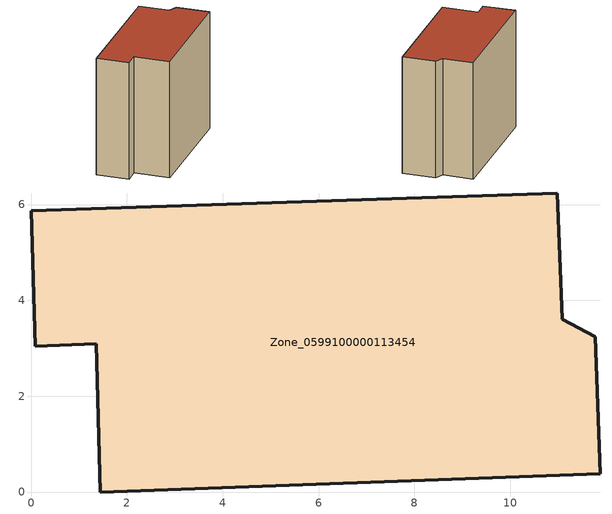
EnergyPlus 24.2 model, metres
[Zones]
Zone_0599100000113454
 floor ground (C_G): 1.36,3.1 0.09,3.04 0,5.87 10.98,6.24 11.08,3.61 11.77,3.24 11.88,0.38 1.44,0 z0
 wall outside (C_F): 10.98,6.24 0,5.87 0.09,3.04 1.36,3.1 1.44,0 11.88,0.38 11.77,3.24 11.08,3.61 10.98,6.24 z0:10.43
 roof outside (C_R): 11.08,3.61 10.98,6.24 0,5.87 0.09,3.04 1.36,3.1 1.44,0 11.88,0.38 11.77,3.24 z10.43
[BUILDING]
Pand.0599100000113454: North Axis=0; Terrain=City; Loads Convergence Tolerance Value=0.04; Temperature Convergence Tolerance Value=0.4; Solar Distribution=FullExterior; Maximum Number of Warmup Days=25; Minimum Number of Warmup Days=1
[Site:Location]
Rotterdam.The.Hague.AP_ZH_NLD Design_Conditions: Latitude=51.96; Longitude=4.45; Time Zone=1; Elevation=-4.5
[SITE:GROUNDTEMPERATURE:BUILDINGSURFACE]
18, 18, 18, 18, 18, 18, 18, 18, 18, 18, 18, 18
[MATERIAL] Thermal Absorptance=0.9; Solar Absorptance=0.7; Visible Absorptance=0.7
Name | Roughness | Thickness | Conductivity | Density | Specific Heat
G.TI.1946 | MediumSmooth | 0.15 | 1 | 540 | 1210
F.TI.1946 | Rough | 0.3 | 0.857143 | 1920 | 840
R.TI.1946 | MediumRough | 0.2 | 0.1 | 1500 | 1000
[CONSTRUCTION]
C_G: G.TI.1946
C_F: F.TI.1946
C_R: R.TI.1946
[ZONE]
Zone_0599100000113454: Type=1; Multiplier=1; Ceiling Height=Autocalculate; Volume=Autocalculate; Floor Area=autocalculate; Part of Total Floor Area=Yes
[ZONEINFILTRATION:DESIGNFLOWRATE]
Infil_Zone_0599100000113454: Zone or ZoneList or Space or SpaceList=Zone_0599100000113454; Schedule=AlwaysOn; Design Flow Rate Calculation Method=Flow/Area; Flow Rate per Floor Area=0.003; Constant Term Coefficient=1; Temperature Term Coefficient=0; Velocity Term Coefficient=0; Velocity Squared Term Coefficient=0
[HVACTEMPLATE:ZONE:IDEALLOADSAIRSYSTEM]
Zone_0599100000113454: Maximum Heating Supply Air Temperature=50; Minimum Cooling Supply Air Temperature=13; Maximum Heating Supply Air Humidity Ratio=0.0156; Minimum Cooling Supply Air Humidity Ratio=0.0077; Heating Limit=NoLimit; Cooling Limit=NoLimit; Dehumidification Control Type=ConstantSensibleHeatRatio; Cooling Sensible Heat Ratio=0.7; Dehumidification Setpoint=60; Humidification Control Type=None; Humidification Setpoint=30; Outdoor Air Method=None; Outdoor Air Flow Rate per Person=0.00944; Outdoor Air Flow Rate per Zone Floor Area=0; Outdoor Air Flow Rate per Zone=0; Demand Controlled Ventilation Type=None; Outdoor Air Economizer Type=NoEconomizer; Heat Recovery Type=None; Sensible Heat Recovery Effectiveness=0.7; Latent Heat Recovery Effectiveness=0.65
[ZONECONTROL:THERMOSTAT]
ThermostatControl_Zone_0599100000113454: Zone or ZoneList=Zone_0599100000113454; Control Type Schedule=DualSetpointControlType; Control 1=Thermostat_Zone_0599100000113454; Temperature Difference Between Cutout And Setpoint=0
[THERMOSTATSETPOINT:DUALSETPOINT]
Thermostat_Zone_0599100000113454: Heating Setpoint Temperature Schedule=HeatingSetpoint_Zone_0599100000113454; Cooling Setpoint Temperature Schedule=CoolingSetpoint_Zone_0599100000113454
[SCHEDULE:COMPACT]
HeatingSetpoint_Zone_0599100000113454: Through: 12/31, For: AllDays, Until: 24:00, 21
CoolingSetpoint_Zone_0599100000113454: Through: 12/31, For: AllDays, Until: 24:00, 24
DualSetpointControlType: Through: 12/31, For: AllDays, Until: 24:00, 4
AlwaysOn: Through: 12/31, For: AllDays, Until: 24:00, 1
